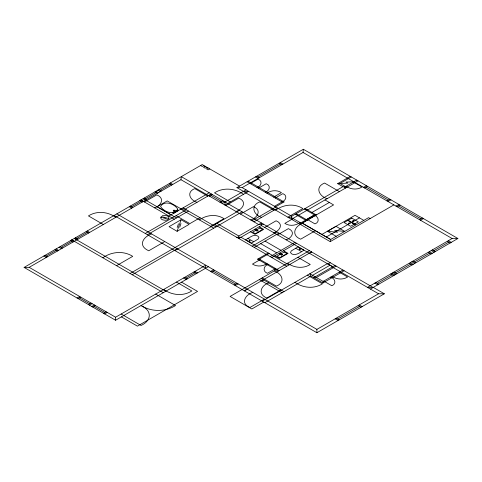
<?xml version="1.0" encoding="UTF-8"?>
<svg xmlns="http://www.w3.org/2000/svg" width="482" height="482" viewBox="0 0 482 482"><rect width="100%" height="100%" fill="white"/><g stroke="black" fill="none" stroke-linecap="round" stroke-linejoin="round"><path stroke-width="0.72" d="M239.548 186.106L202.229 164.567L24.1 267.42L115.59 320.241L205.422 268.372L316.891 332.731L316.891 329.381L378.563 293.779L384.353 293.779L373.261 287.374L367.465 287.374L452.104 238.506L457.9 238.506L373.261 287.374M238.813 236.005L238.813 238.512L261.316 225.522L261.401 222.961L238.813 236.005L216.906 223.359M342.943 186.679L337.683 183.636L339.997 183.467L346.751 187.371L342.943 186.679L291.737 216.243L291.49 219.274L358.042 180.852M205.422 268.372L205.712 265.196L115.59 317.228L29.167 267.335L24.1 267.42M29.167 267.335L180.961 179.696L181.31 176.653L225.106 201.94L224.907 205.067L248.646 191.366L243.434 191.366L236.933 187.612L242.145 187.612L303.051 152.451L303.341 149.269L457.9 238.506M175.858 211.935C171.49 210.797 174.237 209.242 176.249 211.706M315.204 276.843L309.799 273.722L310.962 276.065L322.94 282.982L323.157 281.434L342.919 270.022M243.29 191.45L330.218 241.639L330.652 239.548L302.172 223.1L316.246 214.93M177.195 227.546L178.442 223.805M179.714 227.263L180.985 223.515M177.111 231.306L181.075 219.732L189.119 224.371L177.111 231.306L169.068 226.667L181.075 219.732M349.619 223.461L349.516 223.124L348.866 223.323L349.697 223.666L349.872 223.082L348.86 222.979L348.854 223.666M353.517 221.208C353.553 220.238 352.041 221.491 353.414 221.268M253.719 241.753L258.159 239.048L258.948 237.367C257.527 234.692 253.646 235.029 251.375 236.421L245.519 239.801L251.309 243.145L253.719 241.753L247.929 238.409M295.707 248.236L291.273 250.941L290.477 252.622C293.821 257.49 300.678 252.164 303.907 250.188L298.111 246.844L295.707 248.236L301.497 251.58M46.151 256.111L56.237 250.285M61.341 247.338L71.794 241.301M76.74 238.445L87.344 232.33M131.58 206.784L140.991 201.356M145.522 198.735L156.228 192.559M160.145 190.294L170.465 184.335M203.922 165.543L202.259 166.501L200.566 165.525M205.187 166.284L203.525 167.242L205.218 168.218L206.88 167.26M144.473 201.982L156.789 194.873C165.067 198.18 161.337 205.663 154.614 207.838M208.091 167.911L206.435 168.869L208.122 169.845L209.784 168.887M173.321 210.923C176.442 209.989 172.55 209.76 173.291 210.911M174.701 211.267L175.087 211.038M174.972 211.423L172.875 212.634L173.755 213.146L178.334 210.501L177.448 209.995L175.364 211.2M168.851 216.063L209.206 192.764M208.585 195.644L211.393 194.023L185.178 209.146L180.834 209.146L213.785 228.167M102.829 257.774C111.511 251.604 123.579 250.507 132.719 256.352L116.542 265.69M145.257 233.469L186.287 209.784M209.67 196.27L212.478 194.65M147.432 234.722L188.456 211.038M151.487 233.891C142.612 237.283 137.834 245.904 148.739 250.785L164.742 241.542M236.933 187.612L303.341 149.269M257.846 177.045L280.518 163.952M250.266 183.6L257.99 179.141C262.949 180.792 261.346 186.359 256.972 187.468M219.888 202.169L222.69 200.548M220.973 202.795L223.781 201.175M222.304 203.561L246.037 189.86M200.06 217.731L189.848 223.63L176.075 215.677M199.44 219.888C206.549 214.803 216.454 213.821 223.967 218.635L210.616 226.341M225.823 205.597L238.759 198.132C247.519 201.681 242.795 209.327 236.005 211.478M258.346 188.263L266.178 183.738C271.209 185.407 269.607 191.065 265.166 192.198M77.06 297.997L79.669 296.49M78.15 298.623L80.753 297.117M266.895 193.198C271.131 190.227 276.987 189.788 281.416 192.613L273.649 197.096M130.062 273.493L239.5 210.315M132.231 274.752L177.243 248.76M174.93 250.598L242.103 211.815M240.53 214.086L253.43 206.645C262.166 210.176 257.442 217.804 250.676 219.943M88.405 304.546L91.014 303.039M89.495 305.172L92.098 303.666M275.252 198.024L282.844 193.637C287.724 195.264 286.121 200.735 281.831 201.819M91.743 306.474L94.352 304.967M92.827 307.1L95.436 305.594M274.487 206.284L282.024 201.928L284.049 201.934L275.499 206.868M252.032 220.726L275.764 207.025M253.912 221.816L277.65 208.11M275.656 210.14C283.506 204.452 294.496 203.175 302.853 208.549L287.881 217.195M103.546 313.288L106.154 311.782M104.636 313.915L107.239 312.408M337.683 183.636L350.275 176.37M351.288 176.954L339.997 183.467L347.841 183.124L345.998 182.057L353.824 181.78M264.606 227.42L276.084 220.792C283.838 223.913 279.964 230.782 273.824 232.74M288.983 217.828L290.405 217.008L300.768 222.907M185.932 278.12L195.21 272.764M356.734 180.099L344.148 187.371L345.449 188.125M208.32 266.703L205.567 268.287L114.077 215.472M293.146 218.587L284.832 223.389C289.495 226.383 295.635 225.727 300.039 222.564M252.152 246.218L276.921 231.92M311.981 212.466L329.327 202.446M210.634 271.384L213.532 269.709M254.183 247.387L278.945 233.089M211.719 272.011L214.617 270.336M277.548 234.891L288.375 228.637C295.707 231.595 291.827 238.024 286.115 239.837M306.365 219.605L314.511 214.906M305.13 208.507L316.288 214.948L314.553 214.948L300.696 222.949L300.141 224.275L333.598 204.91L324.982 199.94M363.494 187.347L366.392 185.672M302.69 223.401C294.375 226.172 290.899 235.33 300.66 239.18L315.342 230.709M364.579 187.974L367.477 186.299M278.307 271.107L257.617 259.165L268.275 253.014M257.617 259.165L259.358 259.165L269.143 253.514M260.172 259.635L252.466 264.082C256.894 266.895 262.75 266.528 267.01 263.582M270.179 256.623L294.948 242.326M271.77 257.545L296.538 243.241M268.323 264.341C263.606 265.588 262.232 271.559 267.456 273.276L275.626 268.558M234.18 284.976L237.078 283.302M321.843 234.463L355.029 215.303L363.802 220.37M327.477 231.306L336.05 226.353L344.738 231.372L334.677 230.529L337.629 232.234L327.489 231.3L336.165 236.325M235.264 285.603L238.162 283.934M386.974 200.904L389.872 199.229M326.272 237.017L359.427 217.876M388.058 201.53L390.956 199.855M309.378 250.658L230.101 296.43L251.827 308.974L263.787 302.069M330.616 239.53L368.573 217.653L370.164 218.575M244.235 290.779L311.553 251.911M309.396 253.279L311.655 251.972M244.434 290.899L247.332 289.224M261.816 281.042L263.696 279.958M330.218 241.639L393.872 204.886M395.993 206.109L398.891 204.44M397.084 206.742L399.982 205.067M268.739 282.868C260.75 285.537 257.521 294.321 266.853 298.003L280.904 289.893M252.827 292.399C245.091 294.87 240.12 303.54 249.935 307.492L264.455 299.111M262.244 301.178L327.32 263.666L332.676 266.757M328.013 264.028L330.272 262.72M264.853 302.684L310.962 276.065M312.529 275.3L329.995 265.214M334.972 265.431L313.758 277.68L316.367 277.512L336.129 266.1M419.43 219.641L422.328 217.966M420.515 220.268L423.413 218.593M322.94 282.982L344.148 270.733M377.34 283.344L392.119 274.812M395.415 272.908L410.664 264.106M414.375 261.961L429.685 253.122M433.812 250.742L448.706 242.139M370.435 289.092L373.189 287.501L225.052 201.976M337.707 319.036L359.614 306.389M316.891 332.731L384.353 293.779M162.615 215.9L161.446 216.575A4.073 2.356 0 0 0 161.488 219.177L162.615 219.852L164.868 220.238A4.073 2.356 0 0 0 167.133 219.84L168.29 219.177A4.073 2.356 0 0 0 168.965 217.876L168.29 216.575L167.121 215.9A4.073 2.356 0 0 0 162.645 215.918M263.576 224.214L258.647 224.546L180.961 179.696M236.638 237.258L240.982 237.258L288.959 264.955M168.923 218.545L163.422 217.039L166.32 218.714L160.813 217.207M307.637 209.953L304.263 209.007L314.553 214.948M141.039 305.546C151.432 312.035 165.151 312.035 175.544 305.546L155.686 294.08M302.172 223.1L330.736 239.5M366.031 187.137L388.426 200.066M398.53 205.904L420.876 218.804M303.051 152.451L452.104 238.506M353.408 182.021L362.03 186.998C357.156 190.113 350.727 189.534 346.094 186.245M448.338 240.681L451.236 242.35M447.254 241.307L450.152 242.976M339.412 191.607L324.591 183.052C314.65 187.01 318.951 196.06 327.097 198.717M432.366 249.905L435.264 251.574M280.301 162.573L282.91 164.079M431.276 250.532L434.174 252.207M279.217 163.199L281.825 164.705M429.323 251.658L432.221 253.333M428.233 252.285L431.131 253.96M412.929 261.123L415.827 262.798M411.845 261.75L414.737 263.425M410.303 262.642L413.201 264.317M409.218 263.268L412.116 264.943M256.538 176.292L259.147 177.798M255.454 176.918L258.063 178.424M314.089 215.213C318.662 216.418 320.036 222.208 314.963 223.877L307.022 219.298M248.091 181.172L284.049 201.934M247.079 181.756L282.024 201.928M307.293 220.141L296.135 213.701L297.774 215.647M295.267 214.201L306.425 220.648M393.969 272.071L396.861 273.746M392.878 272.698L395.776 274.372M391.752 273.348L394.65 275.023M242.145 187.612L291.737 216.243M390.667 273.975L393.565 275.65M274.065 210.182L259.702 201.892C250.176 205.639 253.399 214.641 261.587 217.382M243.512 194.33C235.108 188.311 223.401 187.13 214.514 192.824L230.318 201.946M375.894 282.506L378.792 284.181M374.803 283.133L377.701 284.808M211.074 195.457L221.292 201.356M261.316 225.522L332.707 266.739M332.219 267.022L378.563 293.779M207.766 196.102L194.794 188.613C186.088 192.077 189.818 200.012 196.963 202.338M339.238 272.149L347.649 277.005C342.883 280.048 336.593 279.506 332.056 276.294M259.183 226.751L263.678 229.348L254.99 234.366L250.495 231.77M170.315 182.997L172.779 184.419M297.852 257.316L310.245 264.467C303.305 268.926 294.171 267.926 287.627 263.214M169.23 183.63L171.694 185.046M330.562 277.156C335.038 278.259 336.972 283.964 331.797 285.718L323.771 281.084M283.555 250.785L288.049 253.375L279.355 258.394L274.867 255.797M265.052 241.108L281.024 250.333M260.708 243.621L276.68 252.839M316.367 277.512L323.157 281.434M359.253 304.925L362.151 306.6M307.371 275.126L322.41 283.808C313.981 289.218 302.889 288.019 294.942 282.301M158.915 189.583L161.38 191.005M358.168 305.552L361.06 307.227M157.831 190.209L160.295 191.631M214.731 224.612L286.79 266.209M156.084 191.221L158.542 192.643M183.003 207.887L215.954 226.914M154.993 191.848L157.457 193.27M181.166 208.953L167.212 200.898L157.114 206.73L171.062 214.785M176.984 210.26L177.87 210.773M259.358 259.165L279.174 270.607M173.351 212.357L174.249 212.863M274.216 270.962C282.151 273.577 285.88 282.35 276.391 286.115L262.178 277.909M144.293 198.024L146.757 199.446M143.208 198.65L145.666 200.072M143.124 198.698L176.478 217.954M140.955 199.952L174.303 219.208M140.846 200.018L143.305 201.44M139.756 200.645L142.22 202.066M336.261 318.198L339.153 319.873M335.177 318.825L338.069 320.5M261.166 278.494L283.958 291.652M259.286 279.584L282.078 292.743M130.351 206.073L132.815 207.495M129.266 206.7L131.731 208.122M116.831 213.881L316.891 329.381M213.171 271.173L235.626 284.139M115.782 217.328C107.86 211.658 96.822 210.538 88.447 215.906L103.347 224.51M194.993 271.384L197.602 272.89M193.909 272.011L196.511 273.517M184.63 277.367L187.233 278.873M183.54 277.993L186.148 279.5M181.539 282.163L197.56 291.411L137.424 326.133L121.404 316.885M176.484 282.072L191.854 290.953C183.226 296.484 171.857 295.297 163.711 289.447M87.194 230.992L89.658 232.408M86.109 231.619L88.574 233.035M75.511 237.734L77.97 239.156M74.427 238.361L76.885 239.783M74.276 238.445L165.766 291.267M71.818 239.867L163.308 292.688M71.649 239.964L74.114 241.386M70.565 240.59L73.029 242.012M60.111 246.627L62.57 248.049M59.021 247.254L61.485 248.676M56.093 248.947L58.557 250.369M55.008 249.574L57.472 250.995M44.916 255.4L47.381 256.822M43.832 256.026L46.296 257.448M121.175 314.005L141.039 325.471C151.053 321.066 152.595 311.149 142.045 306.13M79.452 297.87L89.712 303.793M94.135 306.347L104.853 312.535M115.59 317.228L115.59 320.241M177.816 209.236C173.827 215.761 163.705 211.809 160.536 206.435C164.525 199.91 174.647 203.862 177.816 209.236M257.659 230.655L256.84 230.655L257.659 230.655M282.03 254.683L281.211 254.683L282.03 254.683M282.338 254.683L281.621 255.099L280.904 254.683L281.621 254.267L282.338 254.683M257.966 230.655L257.249 231.071L256.532 230.655L257.249 230.239L257.966 230.655M353.896 221.069L353.179 221.485L352.463 221.069L353.179 220.654L353.896 221.069M173.827 212.568L173.827 212.568M255.647 229.227L254.779 229.727L256.804 230.902L257.677 230.396L255.647 229.227M259.864 227.986L252.622 232.161L255.315 233.716L262.557 229.534L259.864 227.986M249.363 240.398L248.959 240.626L249.875 241.163L250.285 240.928L249.363 240.398M280.018 253.255L279.15 253.755L281.175 254.93L282.042 254.424L280.018 253.255M284.235 252.014L276.993 256.189L279.687 257.743L286.929 253.568L284.235 252.014M347.769 220.425L344.124 222.533L350.637 226.299L354.288 224.19L347.769 220.425M351.812 218.111L348.167 220.214L354.686 223.979L358.331 221.871L351.812 218.111M299.551 248.826L299.141 249.061L300.063 249.592L300.467 249.357L299.551 248.826M353.571 223.112L352.704 223.618L354.734 224.787L355.602 224.287L353.571 223.112"/></g></svg>
